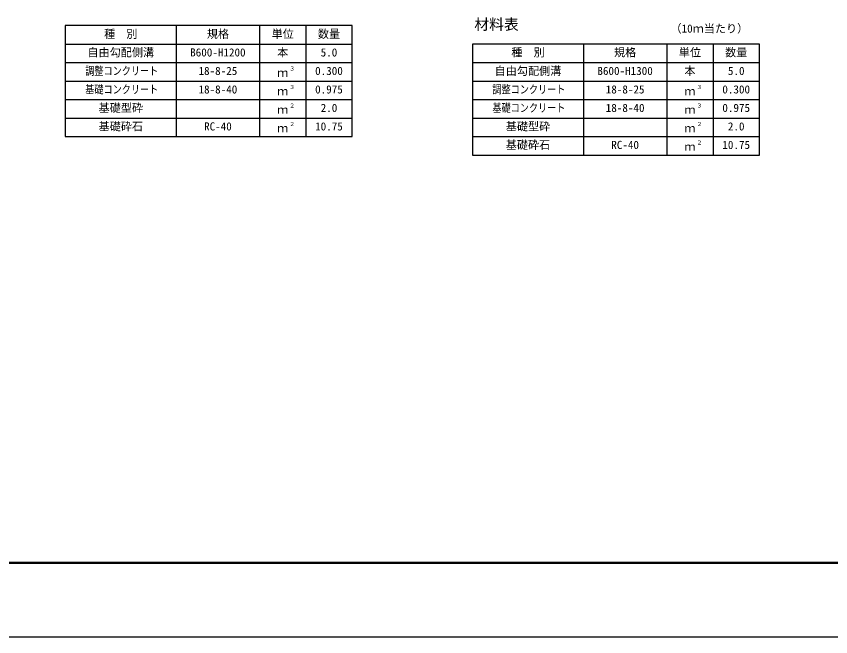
# Model space of a CAD drawing. Units: millimetres, scale not verified. Extents: x -16800 to 16800, y -5940 to 5940.
# Drawn here: x 2842 to 7242, y -5940 to -2586 of the extents above; entities that cross this region are included whole.
import ezdxf
from ezdxf.enums import TextEntityAlignment as Align

# ---------------------------------------------------------------- set-up
doc = ezdxf.new("R2010")
doc.units = ezdxf.units.MM
doc.header["$LTSCALE"] = 20
for name, color, linetype, lineweight in [('0-1_Defpoints', 5, 'Continuous', 25), ('0-3_HYO', 3, 'Continuous', 25), ('0-4_HYO2', 4, 'Continuous', 25), ('0-6_TXT', 7, 'Continuous', 25), ('0-7_WAKU', 3, 'Continuous', 25)]:
    doc.layers.add(name, color=color, linetype=linetype, lineweight=lineweight)
doc.styles.add('ＭＳ ゴシック', font='')
doc.styles.get('ＭＳ ゴシック').set_extended_font_data('MS Gothic')

msp = doc.modelspace()

# ---------------------------------------------------------------- linework, layer by layer
at = {"layer": '0-1_Defpoints'}
msp.add_lwpolyline([(0, -5940), (16800, -5940), (16800, 5940), (0, 5940)], close=True, dxfattribs=at)
at = {"layer": '0-3_HYO'}
for p, q in [((3706.78, -2636.12), (3706.78, -3236.12)), ((4156.78, -2636.12), (4156.78, -3236.12)), ((4406.78, -2636.12), (4406.78, -3236.12)), ((3106.78, -2736.12), (4656.78, -2736.12)), ((5906.78, -2736.12), (5906.78, -3336.12)), ((6356.78, -2736.12), (6356.78, -3336.12)), ((6606.78, -2736.12), (6606.78, -3336.12)), ((5306.78, -2836.12), (6856.78, -2836.12))]:
    msp.add_line(p, q, dxfattribs=at)
for points in [[(3106.78, -3236.12), (4656.78, -3236.12), (4656.78, -2636.12), (3106.78, -2636.12)], [(5306.78, -3336.12), (6856.78, -3336.12), (6856.78, -2736.12), (5306.78, -2736.12)]]:
    msp.add_lwpolyline(points, close=True, dxfattribs=at)
at = {"layer": '0-4_HYO2'}
for p, q in [((3106.78, -2836.12), (4656.78, -2836.12)), ((3106.78, -2936.12), (4656.78, -2936.12)), ((5306.78, -2936.12), (6856.78, -2936.12)), ((3106.78, -3036.12), (4656.78, -3036.12)), ((5306.78, -3036.12), (6856.78, -3036.12)), ((3106.78, -3136.12), (4656.78, -3136.12)), ((5306.78, -3136.12), (6856.78, -3136.12)), ((5306.78, -3236.12), (6856.78, -3236.12))]:
    msp.add_line(p, q, dxfattribs=at)
at = {"layer": '0-7_WAKU', "lineweight": 50}
msp.add_lwpolyline([(400, -5540), (16400, -5540), (16400, 5540), (400, 5540)], close=True, dxfattribs=at)

# ---------------------------------------------------------------- texts
at = {"layer": '0-6_TXT', "style": 'ＭＳ ゴシック'}
for s, height, p in [('材料表', 58.65, (5316.78, -2676.12)), ('（10ｍ当たり）', 43.99, (6376.78, -2687.12)), ('種\u3000別', 43.99, (3316.78, -2716.12)), ('規格', 43.99, (3871.78, -2716.12)), ('単位', 43.99, (4221.78, -2716.12)), ('数量', 43.99, (4471.78, -2716.12)), ('自由勾配側溝', 43.99, (3226.78, -2816.12)), ('B600-H1200', 43.99, (3781.78, -2816.12)), ('本', 43.99, (4251.78, -2816.12)), ('5.0', 43.99, (4486.78, -2816.12)), ('種\u3000別', 43.99, (5516.78, -2816.12)), ('規格', 43.99, (6071.78, -2816.12)), ('単位', 43.99, (6421.78, -2816.12)), ('数量', 43.99, (6671.78, -2816.12)), ('18-8-25', 43.99, (3826.78, -2916.12)), ('３', 21.99, (4317.32, -2885.75)), ('0.300', 43.99, (4456.78, -2916.12)), ('自由勾配側溝', 43.99, (5426.78, -2916.12)), ('B600-H1300', 43.99, (5981.78, -2916.12)), ('本', 43.99, (6451.78, -2916.12)), ('5.0', 43.99, (6686.78, -2916.12)), ('ｍ', 43.99, (4251.78, -2926.12)), ('18-8-40', 43.99, (3826.78, -3016.12)), ('ｍ', 43.99, (4251.78, -3026.12)), ('３', 21.99, (4317.32, -2985.75)), ('0.975', 43.99, (4456.78, -3016.12)), ('18-8-25', 43.99, (6026.78, -3016.12)), ('ｍ', 43.99, (6451.78, -3026.12)), ('３', 21.99, (6517.32, -2985.75)), ('0.300', 43.99, (6656.78, -3016.12)), ('基礎型砕', 43.99, (3286.78, -3116.12)), ('ｍ', 43.99, (4251.78, -3126.12)), ('２', 21.99, (4317.32, -3085.75)), ('2.0', 43.99, (4486.78, -3116.12)), ('18-8-40', 43.99, (6026.78, -3116.12)), ('ｍ', 43.99, (6451.78, -3126.12)), ('３', 21.99, (6517.32, -3085.75)), ('0.975', 43.99, (6656.78, -3116.12)), ('基礎砕石', 43.99, (3286.78, -3216.12)), ('RC-40', 43.99, (3856.78, -3216.12)), ('２', 21.99, (4317.32, -3185.75)), ('10.75', 43.99, (4456.78, -3216.12)), ('基礎型砕', 43.99, (5486.78, -3216.12)), ('２', 21.99, (6517.32, -3185.75)), ('2.0', 43.99, (6686.78, -3216.12)), ('ｍ', 43.99, (4251.78, -3226.12)), ('ｍ', 43.99, (6451.78, -3226.12)), ('基礎砕石', 43.99, (5486.78, -3316.12)), ('RC-40', 43.99, (6056.78, -3316.12)), ('ｍ', 43.99, (6451.78, -3326.12)), ('２', 21.99, (6517.32, -3285.75)), ('10.75', 43.99, (6656.78, -3316.12))]:
    msp.add_text(s, height=height, dxfattribs=at).set_placement(p, align=Align.BOTTOM_LEFT)
at = {"layer": '0-6_TXT', "style": 'ＭＳ ゴシック', "width": 0.8}
for s, p in [('調整コンクリート', (3214.78, -2916.12)), ('基礎コンクリート', (3214.78, -3016.12)), ('調整コンクリート', (5414.78, -3016.12)), ('基礎コンクリート', (5414.78, -3116.12))]:
    msp.add_text(s, height=43.99, dxfattribs=at).set_placement(p, align=Align.BOTTOM_LEFT)

doc.saveas('drawing.dxf')
